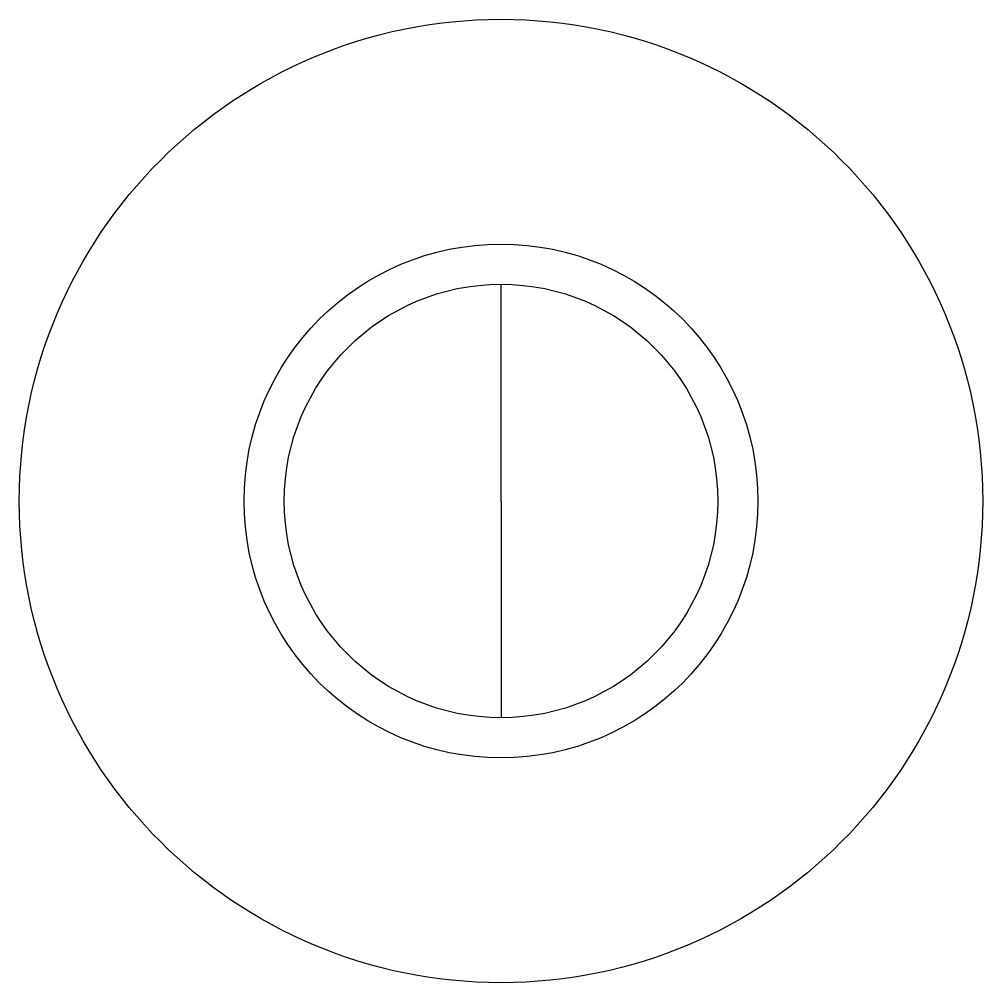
# Model space of a CAD drawing. Header units: millimetres. Extents: x -30 to 30, y -30 to 30.
import ezdxf

# ---------------------------------------------------------------- set-up
doc = ezdxf.new("R2010")
doc.units = ezdxf.units.MM
doc.layers.get('0').update_dxf_attribs({"linetype": 'CONTINUOUS'})

msp = doc.modelspace()

# ---------------------------------------------------------------- linework, layer by layer
for q in [(0, 13.5), (0, -13.5)]:
    msp.add_line((0, 0), q)
for radius in [30, 16, 13.5]:
    msp.add_circle((0, 0), radius)
msp.add_point((0, 0))

doc.saveas('drawing.dxf')
